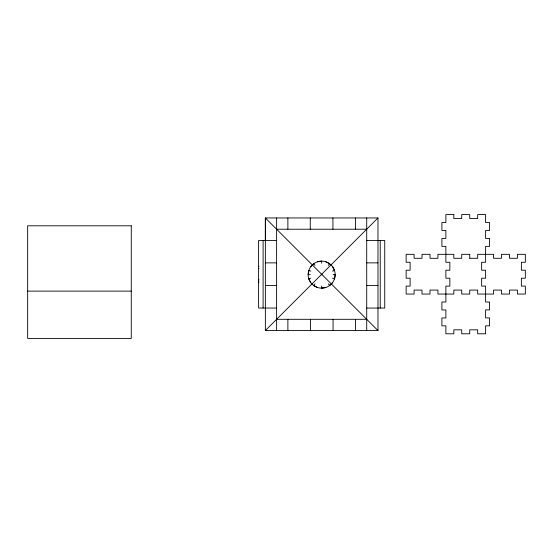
<?xml version="1.0" encoding="UTF-8"?>
<svg xmlns="http://www.w3.org/2000/svg" width="553" height="553" viewBox="0 0 553 553"><rect width="100%" height="100%" fill="white"/><g stroke="black" fill="none" stroke-linecap="round" stroke-linejoin="round"><path stroke-width="0.83" d="M265.357 240.479L265.357 217.958L377.976 217.958L377.982 330.576L265.357 330.576L265.357 217.958L377.976 330.576M310.821 271.115L308.809 270.458L308.145 274.634L310.261 274.634M332.505 278.159L334.517 278.816L335.18 274.634A13.514 13.514 0 0 0 314.906 262.931A13.514 13.514 0 0 0 314.906 286.343A13.514 13.514 0 0 0 335.18 274.634L333.065 274.634M313.606 264.237L313.717 263.705L314.961 265.412M328.364 283.862L329.609 285.569L329.719 285.037M317.484 287.491L313.717 285.569L314.961 283.862M325.828 261.811L329.609 263.705L328.364 265.412M313.717 263.705L310.751 266.712M265.357 330.576L377.976 217.958M329.609 285.569L332.595 282.583M321.252 261.486L321.659 261.12L321.659 263.235M321.659 286.039L321.659 288.148L322.067 287.788M310.731 282.583L308.809 278.816L310.821 278.159M332.574 266.712L334.517 270.458L332.505 271.115M317.498 261.811L321.659 261.12M321.659 288.148L325.841 287.491M329.063 263.76L329.609 263.705M313.717 285.569L314.263 285.514M276.618 229.219L366.715 229.219M276.618 240.479L258.604 240.479L258.604 308.049L276.618 308.056M366.715 240.479L384.736 240.479L384.736 308.049L366.715 308.056M469.767 254.318L461.72 254.318L461.72 258.292L453.819 258.292L453.819 254.318L437.928 254.318L437.928 258.292L430.027 258.292L430.027 254.318L422.036 254.318L422.036 258.292L414.086 258.292L414.086 254.318L406.137 254.318L406.137 262.267L410.112 262.267L410.112 270.217L406.137 270.217L406.137 278.207L410.112 278.207L410.112 286.108L406.137 286.108L406.137 294.058L414.086 294.058L414.086 290.083L421.987 290.083L421.987 294.058L429.978 294.058L429.978 290.083L437.935 290.083L437.935 294.058L453.826 294.058L453.826 290.083L461.72 290.083L461.72 294.058L469.718 294.058L469.718 290.083L477.668 290.083L477.668 294.058L493.559 294.058L493.559 290.083L501.509 290.083L501.509 294.058L509.507 294.058L509.507 290.083L517.401 290.083L517.401 294.058L525.35 294.058L525.35 286.108L521.375 286.108L521.375 278.207L525.35 278.207L525.35 270.217L521.375 270.217L521.375 262.267L525.35 262.267L525.35 254.318L517.408 254.318L517.408 258.292L509.458 258.292L509.458 254.318L501.46 254.318L501.46 258.292L493.559 258.292L493.559 254.318L477.668 254.318L477.668 258.292L469.718 258.292M265.357 262.869L276.618 262.869M366.715 262.869L377.976 262.869M258.604 266.387L259.025 266.387M258.604 268.634L259.025 268.634M258.604 279.88L259.025 279.88M258.604 282.134L259.025 282.134M265.357 285.528L276.618 285.528M366.715 285.528L377.976 285.528M27.65 291.12L131.261 291.12M276.618 319.309L366.722 319.309M334.047 270.182L334.517 270.458M308.809 278.816L309.279 279.085M334.295 278.311L334.517 278.816M308.809 270.458L309.03 270.963M469.718 254.318L469.767 258.292M380.229 240.479L380.229 308.049M366.715 217.958L366.722 330.576M355.455 217.958L355.455 229.219M355.455 319.309L355.455 330.576M333.072 319.309L333.072 330.576M332.927 217.958L332.927 229.219M310.413 319.309L310.413 330.576M310.268 217.958L310.268 229.219M287.878 217.958L287.878 229.219M287.878 319.309L287.878 330.576M276.618 217.958L276.618 330.576M263.104 240.479L263.104 308.049M321.321 274.585C322.378 275.65 321.597 273.555 321.321 274.565M453.826 214.585L445.877 214.585L445.877 222.534L441.902 222.534L441.902 230.428L445.877 230.428L445.877 238.426L441.902 238.426L441.902 246.375L445.877 246.375L445.877 262.267L449.852 262.267L449.852 270.217L445.877 270.217L445.877 278.207L449.852 278.207L449.852 286.108L445.877 286.108L445.877 302L441.902 302L441.902 309.95L445.877 309.95L445.877 317.947L441.902 317.947L441.902 325.848L445.877 325.848L445.877 333.791L453.826 333.791L453.826 329.823L461.72 329.823L461.72 333.791L469.718 333.791L469.718 329.823L477.668 329.823L477.668 333.791L485.61 333.791L485.61 325.848L489.585 325.848L489.585 317.899L485.61 317.899L485.61 309.901L489.585 309.901L489.585 302.007L485.61 302.007L485.61 286.108L481.642 286.108L481.642 278.207L485.61 278.207L485.61 270.217L481.642 270.217L481.642 262.267L485.61 262.267L485.61 246.375L489.585 246.375L489.585 238.474L485.61 238.474L485.61 230.477L489.585 230.477L489.585 222.527L485.61 222.527L485.61 214.585L477.668 214.585L477.668 218.559L469.718 218.559L469.718 214.585L461.72 214.585L461.72 218.559L453.826 218.559L453.826 214.585M131.261 225.797L27.65 225.797L27.65 338.415L131.261 338.415L131.261 225.797"/></g></svg>
